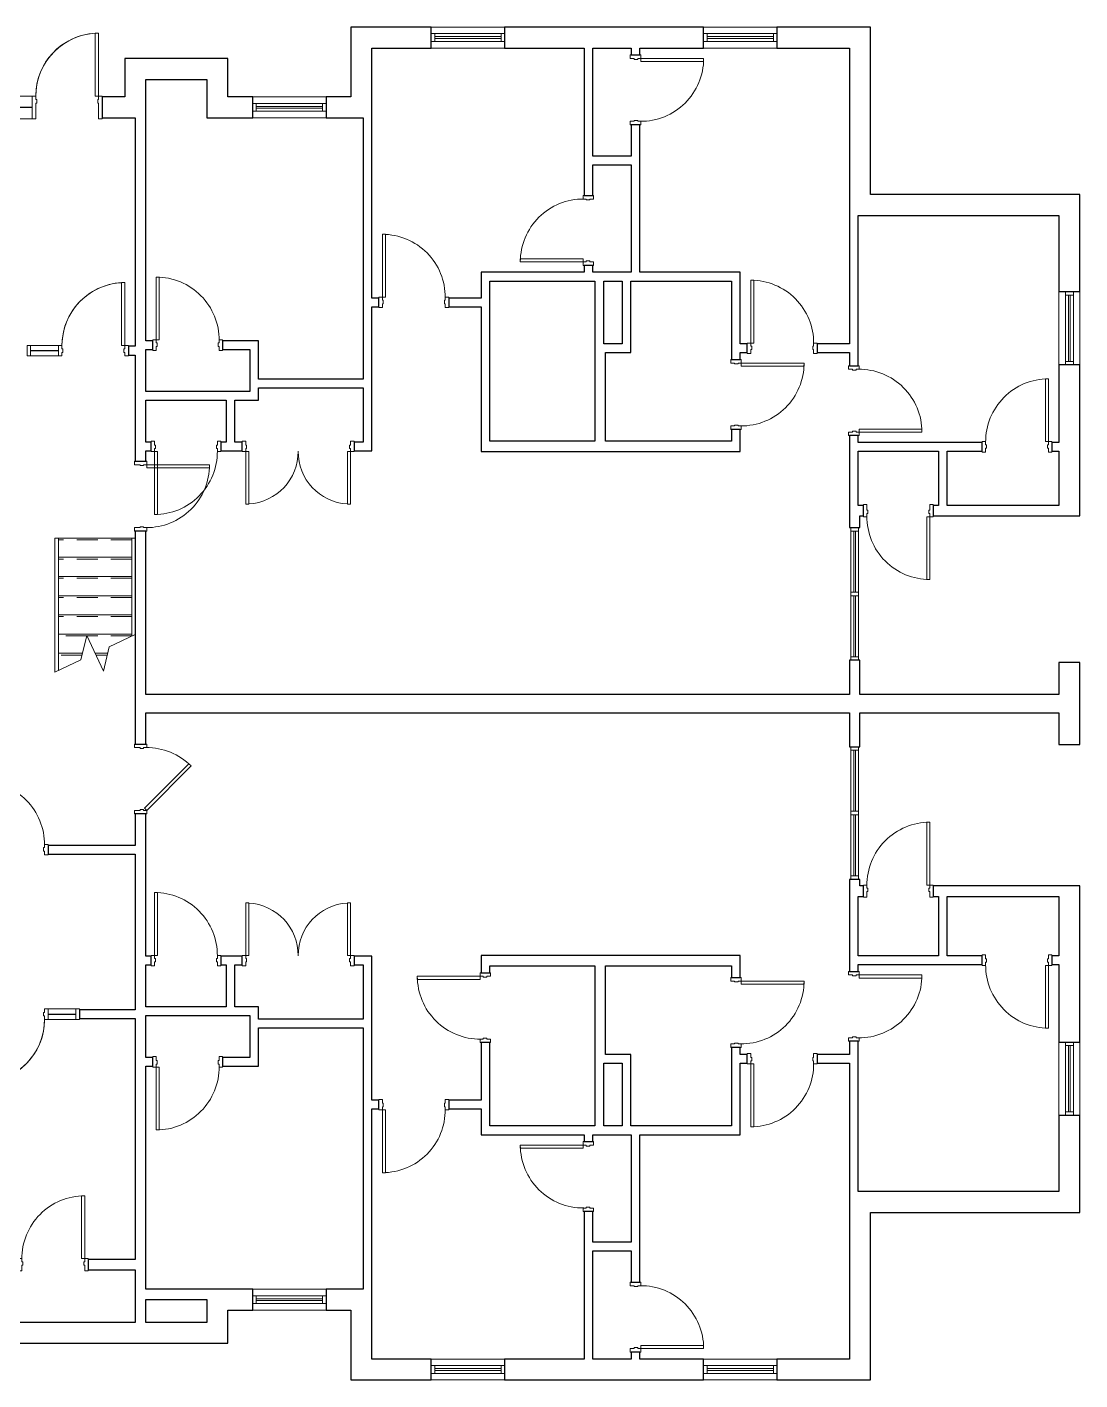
# Model space of a CAD drawing. Header units: inches. Extents: x -88 to 1087, y -1066 to -291.
# Drawn here: x 484 to 1087, y -1066 to -291 of the extents above; entities that cross this region are included whole.
import ezdxf

# ---------------------------------------------------------------- set-up
doc = ezdxf.new("R2010")
doc.units = ezdxf.units.IN
doc.header["$MEASUREMENT"] = 0
doc.linetypes.add('Overhead', pattern=[19.5, 12, -7.5])
for name, color, linetype, lineweight in [('A-DOOR', 31, 'Continuous', 9), ('A-DOOR-FRAM', 31, 'Continuous', 15), ('A-GLAZ-CURT', 52, 'Continuous', 9), ('A-GLAZ-CWMG', 51, 'Continuous', 9), ('A-WALL', 113, 'Continuous', 9), ('I-WALL', 2, 'Continuous', 9), ('S-STRS', 31, 'Continuous', 9), ('S-STRS-MBND', 31, 'Continuous', 9)]:
    doc.layers.add(name, color=color, linetype=linetype, lineweight=lineweight)

# ---------------------------------------------------------------- blocks, each defined once
blk = doc.blocks.new('Door-Single_CE_ - HM Door-2_ HM Frame-5153375-LEVEL 1')
at = {"layer": 'A-DOOR', "lineweight": 15}
for p, q in [((18, 39), (16.25, 39)), ((16.25, 39), (16.25, 3)), ((18, 3), (18, 39)), ((18, 3), (16.25, 3))]:
    blk.add_line(p, q, dxfattribs=at)
at = {"layer": 'A-DOOR'}
blk.add_arc((18, 3), 36, 90, 180.5, dxfattribs=at)
blk.add_arc((18, 3), 36, 90, 180.5, dxfattribs=at)
blk.add_arc((18, 3), 36, 90, 180.5, dxfattribs=at)
blk.add_arc((18, 3), 36, 90, 180.5, dxfattribs=at)
at = {"layer": 'A-DOOR-FRAM'}
for p, q in [((-18, 3), (-20, 3)), ((-20, 3), (-20, -3)), ((-18, 1.25), (-18, 3)), ((-17.5, 1.25), (-18, 1.25)), ((-17.5, -0.75), (-17.5, 1.25)), ((18, 1.25), (17.5, 1.25)), ((17.5, 1.25), (17.5, -0.75)), ((20, 3), (18, 3)), ((18, 3), (18, 1.25)), ((20, -3), (20, 3)), ((-20, -3), (-18, -3)), ((-18, -3), (-18, -0.75)), ((-18, -0.75), (-17.5, -0.75)), ((17.5, -0.75), (18, -0.75)), ((18, -0.75), (18, -3)), ((18, -3), (20, -3))]:
    blk.add_line(p, q, dxfattribs=at)
blk = doc.blocks.new('Door-Single_CE_ - HM Door-2_ HM Frame-5153379-LEVEL 1')
at = {"layer": 'A-DOOR', "lineweight": 15}
for p, q in [((16.25, -39.5), (16.25, -3.5)), ((18, -3.5), (16.25, -3.5)), ((18, -3.5), (18, -39.5)), ((18, -39.5), (16.25, -39.5))]:
    blk.add_line(p, q, dxfattribs=at)
at = {"layer": 'A-DOOR'}
blk.add_arc((18, -3.5), 36, 179.5, 270, dxfattribs=at)
blk.add_arc((18, -3.5), 36, 179.5, 270, dxfattribs=at)
blk.add_arc((18, -3.5), 36, 179.5, 270, dxfattribs=at)
blk.add_arc((18, -3.5), 36, 179.5, 270, dxfattribs=at)
at = {"layer": 'A-DOOR-FRAM'}
for p, q in [((-20, 3.5), (-18, 3.5)), ((-20, -3.5), (-20, 3.5)), ((-18, 3.5), (-18, 0.25)), ((-18, 0.25), (-17.5, 0.25)), ((-17.5, 0.25), (-17.5, -1.75)), ((17.5, 0.25), (18, 0.25)), ((17.5, -1.75), (17.5, 0.25)), ((18, 3.5), (20, 3.5)), ((18, 0.25), (18, 3.5)), ((20, 3.5), (20, -3.5)), ((-18, -3.5), (-20, -3.5)), ((-18, -1.75), (-18, -3.5)), ((-17.5, -1.75), (-18, -1.75)), ((18, -1.75), (17.5, -1.75)), ((18, -3.5), (18, -1.75)), ((20, -3.5), (18, -3.5))]:
    blk.add_line(p, q, dxfattribs=at)
blk = doc.blocks.new('Door-Single_CE_ - HM Door-2_ HM Frame-5153374-LEVEL 1')
at = {"layer": 'A-DOOR', "lineweight": 15}
for p, q in [((16.25, -39), (16.25, -3)), ((18, -3), (16.25, -3)), ((18, -3), (18, -39)), ((18, -39), (16.25, -39))]:
    blk.add_line(p, q, dxfattribs=at)
at = {"layer": 'A-DOOR'}
blk.add_arc((18, -3), 36, 179.5, 270, dxfattribs=at)
blk.add_arc((18, -3), 36, 179.5, 270, dxfattribs=at)
blk.add_arc((18, -3), 36, 179.5, 270, dxfattribs=at)
blk.add_arc((18, -3), 36, 179.5, 270, dxfattribs=at)
at = {"layer": 'A-DOOR-FRAM'}
for p, q in [((-20, 3), (-18, 3)), ((-20, -3), (-20, 3)), ((-18, 3), (-18, 0.75)), ((-18, 0.75), (-17.5, 0.75)), ((-17.5, 0.75), (-17.5, -1.25)), ((17.5, 0.75), (18, 0.75)), ((17.5, -1.25), (17.5, 0.75)), ((18, 3), (20, 3)), ((18, 0.75), (18, 3)), ((20, 3), (20, -3)), ((-18, -3), (-20, -3)), ((-18, -1.25), (-18, -3)), ((-17.5, -1.25), (-18, -1.25)), ((18, -1.25), (17.5, -1.25)), ((18, -3), (18, -1.25)), ((20, -3), (18, -3))]:
    blk.add_line(p, q, dxfattribs=at)
blk = doc.blocks.new('Door-Double_CE_ - WD Door-2_ HM Frame-5153386-LEVEL 1')
at = {"layer": 'A-DOOR'}
for p, q in [((-28.25, 33), (-30, 33)), ((-30, 33), (-30, 3)), ((-28.25, 3), (-28.25, 33)), ((30, 33), (28.25, 33)), ((28.25, 33), (28.25, 3)), ((30, 3), (30, 33)), ((-30, 3), (-28.25, 3)), ((28.25, 3), (30, 3))]:
    blk.add_line(p, q, dxfattribs=at)
for centre, start, end in [((-30, 3), 359.5, 86.65526), ((30, 3), 93.36407, 180.5)]:
    blk.add_arc(centre, 30, start, end, dxfattribs=at)
at = {"layer": 'A-DOOR-FRAM'}
for p, q in [((-30, 3), (-32, 3)), ((-32, 3), (-32, -3)), ((-30, 1.25), (-30, 3)), ((-29.5, 1.25), (-30, 1.25)), ((-29.5, -0.75), (-29.5, 1.25)), ((30, 1.25), (29.5, 1.25)), ((29.5, 1.25), (29.5, -0.75)), ((32, 3), (30, 3)), ((30, 3), (30, 1.25)), ((32, -3), (32, 3)), ((-32, -3), (-30, -3)), ((-30, -3), (-30, -0.75)), ((-30, -0.75), (-29.5, -0.75)), ((29.5, -0.75), (30, -0.75)), ((30, -0.75), (30, -3)), ((30, -3), (32, -3))]:
    blk.add_line(p, q, dxfattribs=at)
blk = doc.blocks.new('System Panel - zGlazed-5156093-LEVEL 1')
at = {"layer": 'A-GLAZ-CURT'}
for p, q in [((17.5, 0.5), (-17.5, 0.5)), ((-17.5, 0.5), (-17.5, -0.5)), ((17.5, -0.5), (17.5, 0.5)), ((-17.5, -0.5), (17.5, -0.5))]:
    blk.add_line(p, q, dxfattribs=at)
blk = doc.blocks.new('Rectangular Mullion - 4 1_2_ x 2_ Rectangular_CE_-5153390-LEVEL 1')
at = {"layer": 'A-GLAZ-CWMG'}
for p, q in [((955.3, -617.1), (955.3, -652.1)), ((959.8, -617.1), (959.8, -652.1))]:
    blk.add_line(p, q, dxfattribs=at)
blk = doc.blocks.new('Rectangular Mullion - 4 1_2_ x 2_ Rectangular_CE_-5156094-LEVEL 1')
at = {"layer": 'A-GLAZ-CWMG', "lineweight": 15}
for p, q in [((-2, 2.25), (0, 2.25)), ((-2, -2.25), (-2, 2.25)), ((0, 2.25), (0, -2.25)), ((0, -2.25), (-2, -2.25))]:
    blk.add_line(p, q, dxfattribs=at)
blk = doc.blocks.new('Rectangular Mullion - 4 1_2_ x 2_ Rectangular_CE_-5156095-LEVEL 1')
at = {"layer": 'A-GLAZ-CWMG', "lineweight": 15}
for p, q in [((0, 2.25), (-2, 2.25)), ((-2, 2.25), (-2, -2.25)), ((0, -2.25), (0, 2.25)), ((-2, -2.25), (0, -2.25))]:
    blk.add_line(p, q, dxfattribs=at)
blk = doc.blocks.new('Rectangular Mullion - 4 1_2_ x 2_ Rectangular_CE_-5156092-LEVEL 1')
at = {"layer": 'A-GLAZ-CWMG', "lineweight": 15}
for p, q in [((-1, 2.25), (1, 2.25)), ((-1, -2.25), (-1, 2.25)), ((1, 2.25), (1, -2.25)), ((1, -2.25), (-1, -2.25))]:
    blk.add_line(p, q, dxfattribs=at)
blk = doc.blocks.new('Door-Double_CE_ - WD Door-2_ HM Frame-5153381-LEVEL 1')
at = {"layer": 'A-DOOR'}
for p, q in [((-30, -3), (-28.25, -3)), ((-30, -33), (-30, -3)), ((-28.25, -3), (-28.25, -33)), ((28.25, -3), (30, -3)), ((28.25, -33), (28.25, -3)), ((30, -3), (30, -33)), ((-28.25, -33), (-30, -33)), ((30, -33), (28.25, -33))]:
    blk.add_line(p, q, dxfattribs=at)
for centre, start, end in [((-30, -3), 273.34474, 0.5), ((30, -3), 179.5, 266.63593)]:
    blk.add_arc(centre, 30, start, end, dxfattribs=at)
at = {"layer": 'A-DOOR-FRAM'}
for p, q in [((-32, 3), (-30, 3)), ((-32, -3), (-32, 3)), ((-30, 3), (-30, 0.75)), ((-30, 0.75), (-29.5, 0.75)), ((-29.5, 0.75), (-29.5, -1.25)), ((29.5, 0.75), (30, 0.75)), ((29.5, -1.25), (29.5, 0.75)), ((30, 3), (32, 3)), ((30, 0.75), (30, 3)), ((32, 3), (32, -3)), ((-30, -3), (-32, -3)), ((-30, -1.25), (-30, -3)), ((-29.5, -1.25), (-30, -1.25)), ((30, -1.25), (29.5, -1.25)), ((30, -3), (30, -1.25)), ((32, -3), (30, -3))]:
    blk.add_line(p, q, dxfattribs=at)
blk = doc.blocks.new('System Panel - zGlazed-5156097-LEVEL 1')
at = {"layer": 'A-GLAZ-CURT'}
for p, q in [((17.5, 0.5), (-17.5, 0.5)), ((-17.5, 0.5), (-17.5, -0.5)), ((17.5, -0.5), (17.5, 0.5)), ((-17.5, -0.5), (17.5, -0.5))]:
    blk.add_line(p, q, dxfattribs=at)
blk = doc.blocks.new('Rectangular Mullion - 4 1_2_ x 2_ Rectangular_CE_-5153396-LEVEL 1')
at = {"layer": 'A-GLAZ-CWMG'}
for p, q in [((955.3, -740.6), (955.3, -705.6)), ((959.8, -740.6), (959.8, -705.6))]:
    blk.add_line(p, q, dxfattribs=at)
blk = doc.blocks.new('Rectangular Mullion - 4 1_2_ x 2_ Rectangular_CE_-5156098-LEVEL 1')
at = {"layer": 'A-GLAZ-CWMG', "lineweight": 15}
for p, q in [((-2, 2.25), (0, 2.25)), ((-2, -2.25), (-2, 2.25)), ((0, 2.25), (0, -2.25)), ((0, -2.25), (-2, -2.25))]:
    blk.add_line(p, q, dxfattribs=at)
blk = doc.blocks.new('Rectangular Mullion - 4 1_2_ x 2_ Rectangular_CE_-5156099-LEVEL 1')
at = {"layer": 'A-GLAZ-CWMG', "lineweight": 15}
for p, q in [((0, 2.25), (-2, 2.25)), ((-2, 2.25), (-2, -2.25)), ((0, -2.25), (0, 2.25)), ((-2, -2.25), (0, -2.25))]:
    blk.add_line(p, q, dxfattribs=at)
blk = doc.blocks.new('Rectangular Mullion - 4 1_2_ x 2_ Rectangular_CE_-5156096-LEVEL 1')
at = {"layer": 'A-GLAZ-CWMG', "lineweight": 15}
for p, q in [((-1, 2.25), (1, 2.25)), ((-1, -2.25), (-1, 2.25)), ((1, 2.25), (1, -2.25)), ((1, -2.25), (-1, -2.25))]:
    blk.add_line(p, q, dxfattribs=at)
blk = doc.blocks.new('Door-Single_CE_ - HM Door-2_ HM Frame-5153377-LEVEL 1')
at = {"layer": 'A-DOOR', "lineweight": 15}
for p, q in [((18, 39.5), (16.25, 39.5)), ((16.25, 39.5), (16.25, 3.5)), ((18, 3.5), (18, 39.5)), ((18, 3.5), (16.25, 3.5))]:
    blk.add_line(p, q, dxfattribs=at)
at = {"layer": 'A-DOOR'}
blk.add_arc((18, 3.5), 36, 90, 180.5, dxfattribs=at)
blk.add_arc((18, 3.5), 36, 90, 180.5, dxfattribs=at)
blk.add_arc((18, 3.5), 36, 90, 180.5, dxfattribs=at)
blk.add_arc((18, 3.5), 36, 90, 180.5, dxfattribs=at)
at = {"layer": 'A-DOOR-FRAM'}
for p, q in [((-18, 3.5), (-20, 3.5)), ((-20, 3.5), (-20, -3.5)), ((-18, 1.75), (-18, 3.5)), ((-17.5, 1.75), (-18, 1.75)), ((-17.5, -0.25), (-17.5, 1.75)), ((18, 1.75), (17.5, 1.75)), ((17.5, 1.75), (17.5, -0.25)), ((20, 3.5), (18, 3.5)), ((18, 3.5), (18, 1.75)), ((20, -3.5), (20, 3.5)), ((-20, -3.5), (-18, -3.5)), ((-18, -3.5), (-18, -0.25)), ((-18, -0.25), (-17.5, -0.25)), ((17.5, -0.25), (18, -0.25)), ((18, -0.25), (18, -3.5)), ((18, -3.5), (20, -3.5))]:
    blk.add_line(p, q, dxfattribs=at)
blk = doc.blocks.new('Door-Single-Sidelite_CE_ - WD Door-2_ HM Frame-Sidelite-5153401-LEVEL 1')
at = {"layer": 'A-DOOR'}
for p, q in [((18, 39), (16, 39)), ((16, 39), (16, 3)), ((18, 3), (18, 39)), ((16, 3), (18, 3))]:
    blk.add_line(p, q, dxfattribs=at)
at = {"layer": 'A-DOOR', "lineweight": 15}
for p, q in [((-20, 0.125), (-36, 0.125)), ((-36, 0.125), (-36, -0.125)), ((-20, -0.125), (-20, 0.125)), ((-36, -0.125), (-20, -0.125))]:
    blk.add_line(p, q, dxfattribs=at)
at = {"layer": 'A-DOOR'}
for start, end in [(93.203874, 180.5), (90, 179.5)]:
    blk.add_arc((18, 3), 36, start, end, dxfattribs=at)
at = {"layer": 'A-DOOR-FRAM'}
for p, q in [((-36, 3), (-38, 3)), ((-38, 3), (-38, -3)), ((-36, -3), (-36, 3)), ((-18, 3), (-20, 3)), ((-20, 3), (-20, -3)), ((-18, 1), (-18, 3)), ((-17.5, 1), (-18, 1)), ((-17.5, -1), (-17.5, 1)), ((18, 1), (17.5, 1)), ((17.5, 1), (17.5, -1)), ((20, 3), (18, 3)), ((18, 3), (18, 1)), ((20, -3), (20, 3)), ((-38, -3), (-36, -3)), ((-20, -3), (-18, -3)), ((-18, -3), (-18, -1)), ((-18, -1), (-17.5, -1)), ((17.5, -1), (18, -1)), ((18, -1), (18, -3)), ((18, -3), (20, -3))]:
    blk.add_line(p, q, dxfattribs=at)
at = {"layer": 'A-DOOR-FRAM', "lineweight": 9}
for p, q in [((-36, 3), (-20, 3)), ((-20, -3), (-36, -3))]:
    blk.add_line(p, q, dxfattribs=at)
blk = doc.blocks.new('Door-Single-Sidelite_CE_ - WD Door-2_ HM Frame-Sidelite-5153376-LEVEL 1')
at = {"layer": 'A-DOOR'}
for p, q in [((18, 42.5), (16, 42.5)), ((16, 42.5), (16, 6.5)), ((18, 6.5), (18, 42.5)), ((16, 6.5), (18, 6.5))]:
    blk.add_line(p, q, dxfattribs=at)
at = {"layer": 'A-DOOR', "lineweight": 15}
for p, q in [((-20, 0.125), (-36, 0.125)), ((-36, 0.125), (-36, -0.125)), ((-20, -0.125), (-20, 0.125)), ((-36, -0.125), (-20, -0.125))]:
    blk.add_line(p, q, dxfattribs=at)
at = {"layer": 'A-DOOR'}
for start, end in [(93.203874, 180.5), (90, 179.5)]:
    blk.add_arc((18, 6.5), 36, start, end, dxfattribs=at)
at = {"layer": 'A-DOOR-FRAM'}
for p, q in [((-36, 6.5), (-38, 6.5)), ((-38, 6.5), (-38, -6.5)), ((-36, -6.5), (-36, 6.5)), ((-18, 6.5), (-20, 6.5)), ((-20, 6.5), (-20, -6.5)), ((-18, 4.5), (-18, 6.5)), ((-17.5, 4.5), (-18, 4.5)), ((-18, -6.5), (-18, 2.5)), ((-18, 2.5), (-17.5, 2.5)), ((-17.5, 2.5), (-17.5, 4.5)), ((18, 4.5), (17.5, 4.5)), ((17.5, 4.5), (17.5, 2.5)), ((17.5, 2.5), (18, 2.5)), ((20, 6.5), (18, 6.5)), ((18, 6.5), (18, 4.5)), ((18, 2.5), (18, -6.5)), ((20, -6.5), (20, 6.5)), ((-38, -6.5), (-36, -6.5)), ((-20, -6.5), (-18, -6.5)), ((18, -6.5), (20, -6.5))]:
    blk.add_line(p, q, dxfattribs=at)
at = {"layer": 'A-DOOR-FRAM', "lineweight": 9}
for p, q in [((-36, 6.5), (-20, 6.5)), ((-20, -6.5), (-36, -6.5))]:
    blk.add_line(p, q, dxfattribs=at)
blk = doc.blocks.new('System Panel - zGlazed-5153412-LEVEL 1')
at = {"layer": 'A-GLAZ-CURT'}
for p, q in [((19, 0.5), (-19, 0.5)), ((-19, 0.5), (-19, -0.5)), ((19, -0.5), (19, 0.5)), ((-19, -0.5), (19, -0.5))]:
    blk.add_line(p, q, dxfattribs=at)
blk = doc.blocks.new('Rectangular Mullion - 4 1_2_ x 2_ Rectangular_CE_-5153411-LEVEL 1')
at = {"layer": 'A-GLAZ-CWMG'}
for p, q in [((1078.3, -444.85), (1078.3, -482.85)), ((1082.8, -444.85), (1082.8, -482.85))]:
    blk.add_line(p, q, dxfattribs=at)
blk = doc.blocks.new('Rectangular Mullion - 4 1_2_ x 2_ Rectangular_CE_-5153413-LEVEL 1')
at = {"layer": 'A-GLAZ-CWMG', "lineweight": 15}
for p, q in [((-2, 2.25), (0, 2.25)), ((-2, -2.25), (-2, 2.25)), ((0, 2.25), (0, -2.25)), ((0, -2.25), (-2, -2.25))]:
    blk.add_line(p, q, dxfattribs=at)
blk = doc.blocks.new('Rectangular Mullion - 4 1_2_ x 2_ Rectangular_CE_-5153414-LEVEL 1')
at = {"layer": 'A-GLAZ-CWMG', "lineweight": 15}
for p, q in [((0, 2.25), (-2, 2.25)), ((-2, 2.25), (-2, -2.25)), ((0, -2.25), (0, 2.25)), ((-2, -2.25), (0, -2.25))]:
    blk.add_line(p, q, dxfattribs=at)
blk = doc.blocks.new('System Panel - zGlazed-5153417-LEVEL 1')
at = {"layer": 'A-GLAZ-CURT'}
for p, q in [((19, 0.5), (-19, 0.5)), ((-19, 0.5), (-19, -0.5)), ((19, -0.5), (19, 0.5)), ((-19, -0.5), (19, -0.5))]:
    blk.add_line(p, q, dxfattribs=at)
blk = doc.blocks.new('Rectangular Mullion - 4 1_2_ x 2_ Rectangular_CE_-5153416-LEVEL 1')
at = {"layer": 'A-GLAZ-CWMG'}
for p, q in [((1078.3, -912.85), (1078.3, -874.85)), ((1082.8, -912.85), (1082.8, -874.85))]:
    blk.add_line(p, q, dxfattribs=at)
blk = doc.blocks.new('Rectangular Mullion - 4 1_2_ x 2_ Rectangular_CE_-5153418-LEVEL 1')
at = {"layer": 'A-GLAZ-CWMG', "lineweight": 15}
for p, q in [((-2, 2.25), (0, 2.25)), ((-2, -2.25), (-2, 2.25)), ((0, 2.25), (0, -2.25)), ((0, -2.25), (-2, -2.25))]:
    blk.add_line(p, q, dxfattribs=at)
blk = doc.blocks.new('Rectangular Mullion - 4 1_2_ x 2_ Rectangular_CE_-5153419-LEVEL 1')
at = {"layer": 'A-GLAZ-CWMG', "lineweight": 15}
for p, q in [((0, 2.25), (-2, 2.25)), ((-2, 2.25), (-2, -2.25)), ((0, -2.25), (0, 2.25)), ((-2, -2.25), (0, -2.25))]:
    blk.add_line(p, q, dxfattribs=at)
blk = doc.blocks.new('Door-Single_CE_ - HM Door-2_ HM Frame-5153380-LEVEL 1')
at = {"layer": 'A-DOOR', "lineweight": 15}
for p, q in [((-7.46, 28.96), (-8.69, 27.72)), ((-8.69, 27.72), (16.76, 2.26)), ((18, 3.5), (-7.46, 28.96)), ((18, 3.5), (16.76, 2.26))]:
    blk.add_line(p, q, dxfattribs=at)
at = {"layer": 'A-DOOR'}
blk.add_arc((18, 3.5), 36, 135, 180.5, dxfattribs=at)
blk.add_arc((18, 3.5), 36, 135, 180.5, dxfattribs=at)
blk.add_arc((18, 3.5), 36, 135, 180.5, dxfattribs=at)
blk.add_arc((18, 3.5), 36, 135, 180.5, dxfattribs=at)
at = {"layer": 'A-DOOR-FRAM'}
for p, q in [((-18, 3.5), (-20, 3.5)), ((-20, 3.5), (-20, -3.5)), ((-18, 1.75), (-18, 3.5)), ((-17.5, 1.75), (-18, 1.75)), ((-17.5, -0.25), (-17.5, 1.75)), ((18, 1.75), (17.5, 1.75)), ((17.5, 1.75), (17.5, -0.25)), ((20, 3.5), (18, 3.5)), ((18, 3.5), (18, 1.75)), ((20, -3.5), (20, 3.5)), ((-20, -3.5), (-18, -3.5)), ((-18, -3.5), (-18, -0.25)), ((-18, -0.25), (-17.5, -0.25)), ((17.5, -0.25), (18, -0.25)), ((18, -0.25), (18, -3.5)), ((18, -3.5), (20, -3.5))]:
    blk.add_line(p, q, dxfattribs=at)

msp = doc.modelspace()

# ---------------------------------------------------------------- linework, layer by layer
at = {"layer": 'A-WALL', "lineweight": 25}
for p, q in [((669.05, -291.35), (669.05, -331.35)), ((715.05, -291.35), (669.05, -291.35)), ((715.05, -303.35), (715.05, -291.35)), ((871.05, -291.35), (757.05, -291.35)), ((757.05, -291.35), (757.05, -303.35)), ((871.05, -303.35), (871.05, -291.35)), ((966.55, -291.35), (913.05, -291.35)), ((913.05, -291.35), (913.05, -303.35)), ((966.55, -387.35), (966.55, -291.35)), ((539.55, -309.35), (539.55, -331.35)), ((598.55, -309.35), (539.55, -309.35)), ((598.55, -331.35), (598.55, -309.35)), ((681.05, -343.35), (681.05, -303.35)), ((681.05, -303.35), (715.05, -303.35)), ((757.05, -303.35), (802.55, -303.35)), ((807.55, -303.35), (829.55, -303.35)), ((834.55, -303.35), (871.05, -303.35)), ((913.05, -303.35), (954.55, -303.35)), ((954.55, -303.35), (954.55, -399.35)), ((551.55, -321.35), (586.55, -321.35)), ((551.55, -471.08), (551.55, -321.35)), ((586.55, -321.35), (586.55, -343.35)), ((539.55, -331.35), (526.55, -331.35)), ((526.55, -331.35), (526.55, -343.35)), ((612.8, -331.35), (598.55, -331.35)), ((612.8, -343.35), (612.8, -331.35)), ((669.05, -331.35), (654.8, -331.35)), ((654.8, -331.35), (654.8, -343.35)), ((526.55, -343.35), (545.55, -343.35)), ((545.55, -343.35), (545.55, -474.22)), ((586.55, -343.35), (612.8, -343.35)), ((654.8, -343.35), (676.05, -343.35)), ((1086.55, -387.35), (966.55, -387.35)), ((1086.55, -442.85), (1086.55, -387.35)), ((959.55, -399.35), (1074.55, -399.35)), ((1074.55, -399.35), (1074.55, -442.85)), ((1074.55, -442.85), (1086.55, -442.85)), ((545.55, -479.22), (545.55, -540.08)), ((551.55, -500.08), (551.55, -476.08)), ((808.8, -472.85), (808.8, -528.58)), ((814.8, -472.85), (813.8, -472.85)), ((814.8, -528.58), (814.8, -477.85)), ((1086.55, -484.85), (1074.55, -484.85)), ((1074.55, -484.85), (1074.55, -529.35)), ((1086.55, -571.35), (1086.55, -484.85)), ((551.55, -529.08), (551.55, -505.08)), ((551.55, -540.08), (551.55, -534.08)), ((808.8, -528.58), (748.55, -528.58)), ((748.55, -534.58), (892.05, -534.58)), ((887.05, -528.58), (814.8, -528.58)), ((892.05, -534.58), (892.05, -528.58)), ((1074.55, -534.35), (1074.55, -565.35)), ((545.55, -540.08), (551.55, -540.08)), ((954.55, -565.35), (954.55, -578.1)), ((962.55, -565.35), (959.55, -565.35)), ((962.55, -571.35), (962.55, -565.35)), ((1005.55, -565.35), (1002.55, -565.35)), ((1002.55, -565.35), (1002.55, -571.35)), ((1074.55, -565.35), (1010.55, -565.35)), ((960.55, -571.35), (962.55, -571.35)), ((960.55, -578.1), (960.55, -571.35)), ((1002.55, -571.35), (1086.55, -571.35)), ((545.55, -580.08), (545.55, -702.1)), ((551.55, -580.08), (545.55, -580.08)), ((551.55, -673.6), (551.55, -580.08)), ((954.55, -578.1), (960.55, -578.1)), ((954.55, -654.1), (954.55, -673.6)), ((960.55, -654.1), (954.55, -654.1)), ((960.55, -673.6), (960.55, -654.1)), ((1086.55, -655.35), (1074.55, -655.35)), ((1074.55, -655.35), (1074.55, -673.6)), ((1086.55, -702.35), (1086.55, -655.35)), ((954.55, -673.6), (551.55, -673.6)), ((1074.55, -673.6), (960.55, -673.6)), ((551.55, -684.1), (954.55, -684.1)), ((551.55, -702.1), (551.55, -684.1)), ((954.55, -684.1), (954.55, -703.6)), ((960.55, -684.1), (1074.55, -684.1)), ((960.55, -703.6), (960.55, -684.1)), ((1074.55, -684.1), (1074.55, -702.35)), ((545.55, -702.1), (551.55, -702.1)), ((954.55, -703.6), (960.55, -703.6)), ((1074.55, -702.35), (1086.55, -702.35)), ((545.55, -742.1), (545.55, -760.1)), ((551.55, -742.1), (545.55, -742.1)), ((551.55, -823.62), (551.55, -742.1)), ((545.55, -765.1), (545.55, -854.35)), ((960.55, -779.6), (954.55, -779.6)), ((954.55, -779.6), (954.55, -789.35)), ((960.55, -783.35), (960.55, -779.6)), ((959.55, -789.35), (962.55, -789.35)), ((962.55, -783.35), (960.55, -783.35)), ((962.55, -789.35), (962.55, -783.35)), ((1086.55, -783.35), (1002.55, -783.35)), ((1002.55, -783.35), (1002.55, -789.35)), ((1002.55, -789.35), (1005.55, -789.35)), ((1010.55, -789.35), (1074.55, -789.35)), ((1074.55, -789.35), (1074.55, -823.35)), ((1086.55, -872.85), (1086.55, -783.35)), ((551.55, -852.62), (551.55, -828.62)), ((892.05, -823.12), (748.55, -823.12)), ((748.55, -829.12), (808.8, -829.12)), ((808.8, -829.12), (808.8, -884.85)), ((814.8, -829.12), (887.05, -829.12)), ((814.8, -879.85), (814.8, -829.12)), ((892.05, -829.12), (892.05, -823.12)), ((1074.55, -828.35), (1074.55, -872.85)), ((545.55, -859.35), (545.55, -997.35)), ((551.55, -881.62), (551.55, -857.62)), ((1074.55, -872.85), (1086.55, -872.85)), ((551.55, -1014.35), (551.55, -886.62)), ((813.8, -884.85), (814.8, -884.85)), ((1086.55, -914.85), (1074.55, -914.85)), ((1074.55, -914.85), (1074.55, -958.35)), ((1086.55, -970.35), (1086.55, -914.85)), ((954.55, -958.35), (954.55, -1054.35)), ((1074.55, -958.35), (959.55, -958.35)), ((966.55, -970.35), (1086.55, -970.35)), ((966.55, -1066.35), (966.55, -970.35)), ((545.55, -997.35), (518.55, -997.35)), ((518.55, -997.35), (518.55, -1003.35)), ((518.55, -1003.35), (545.55, -1003.35)), ((545.55, -1003.35), (545.55, -1033.35)), ((612.8, -1014.35), (551.55, -1014.35)), ((612.8, -1026.35), (612.8, -1014.35)), ((676.05, -1014.35), (654.8, -1014.35)), ((654.8, -1014.35), (654.8, -1026.35)), ((681.05, -1054.35), (681.05, -1014.35)), ((551.55, -1033.35), (551.55, -1020.35)), ((551.55, -1020.35), (586.55, -1020.35)), ((586.55, -1020.35), (586.55, -1033.35)), ((598.55, -1026.35), (612.8, -1026.35)), ((598.55, -1045.35), (598.55, -1026.35)), ((654.8, -1026.35), (669.05, -1026.35)), ((669.05, -1026.35), (669.05, -1066.35)), ((545.55, -1033.35), (451.55, -1033.35)), ((586.55, -1033.35), (551.55, -1033.35)), ((398.55, -1045.35), (598.55, -1045.35)), ((715.05, -1054.35), (681.05, -1054.35)), ((715.05, -1066.35), (715.05, -1054.35)), ((802.55, -1054.35), (757.05, -1054.35)), ((757.05, -1054.35), (757.05, -1066.35)), ((829.55, -1054.35), (807.55, -1054.35)), ((871.05, -1054.35), (834.55, -1054.35)), ((871.05, -1066.35), (871.05, -1054.35)), ((954.55, -1054.35), (913.05, -1054.35)), ((913.05, -1054.35), (913.05, -1066.35)), ((669.05, -1066.35), (715.05, -1066.35)), ((757.05, -1066.35), (871.05, -1066.35)), ((913.05, -1066.35), (966.55, -1066.35))]:
    msp.add_line(p, q, dxfattribs=at)
at = {"layer": 'A-WALL'}
for p, q in [((715.05, -291.35), (757.05, -291.35)), ((871.05, -291.35), (913.05, -291.35)), ((757.05, -303.35), (715.05, -303.35)), ((913.05, -303.35), (871.05, -303.35)), ((612.8, -331.35), (654.8, -331.35)), ((654.8, -343.35), (612.8, -343.35)), ((1074.55, -484.85), (1074.55, -442.85)), ((1086.55, -442.85), (1086.55, -484.85)), ((1074.55, -914.85), (1074.55, -872.85)), ((1086.55, -872.85), (1086.55, -914.85)), ((612.8, -1014.35), (654.8, -1014.35)), ((654.8, -1026.35), (612.8, -1026.35)), ((715.05, -1054.35), (757.05, -1054.35)), ((871.05, -1054.35), (913.05, -1054.35)), ((757.05, -1066.35), (715.05, -1066.35)), ((913.05, -1066.35), (871.05, -1066.35))]:
    msp.add_line(p, q, dxfattribs=at)
at = {"layer": 'I-WALL', "lineweight": 25}
for p, q in [((802.55, -303.35), (802.55, -387.85)), ((807.55, -365.35), (807.55, -303.35)), ((829.55, -303.35), (829.55, -307.35)), ((829.55, -307.35), (834.55, -307.35)), ((834.55, -307.35), (834.55, -303.35)), ((676.05, -343.35), (676.05, -493.08)), ((681.05, -446.58), (681.05, -343.35)), ((834.55, -347.35), (829.55, -347.35)), ((829.55, -347.35), (829.55, -365.35)), ((834.55, -431.85), (834.55, -347.35)), ((829.55, -365.35), (807.55, -365.35)), ((807.55, -387.85), (807.55, -370.35)), ((807.55, -370.35), (829.55, -370.35)), ((829.55, -370.35), (829.55, -431.85)), ((802.55, -387.85), (807.55, -387.85)), ((954.55, -399.35), (954.55, -472.85)), ((959.55, -485.35), (959.55, -399.35)), ((802.55, -431.85), (743.55, -431.85)), ((743.55, -431.85), (743.55, -446.58)), ((807.55, -427.85), (802.55, -427.85)), ((802.55, -427.85), (802.55, -431.85)), ((807.55, -431.85), (807.55, -427.85)), ((829.55, -431.85), (807.55, -431.85)), ((892.05, -431.85), (834.55, -431.85)), ((892.05, -472.85), (892.05, -431.85)), ((748.55, -436.85), (808.8, -436.85)), ((748.55, -528.58), (748.55, -436.85)), ((808.8, -436.85), (808.8, -472.85)), ((813.8, -436.85), (824.3, -436.85)), ((813.8, -472.85), (813.8, -436.85)), ((824.3, -436.85), (824.3, -472.85)), ((829.3, -436.85), (887.05, -436.85)), ((829.3, -477.85), (829.3, -436.85)), ((887.05, -436.85), (887.05, -481.85)), ((685.05, -446.58), (681.05, -446.58)), ((685.05, -451.58), (685.05, -446.58)), ((743.55, -446.58), (725.05, -446.58)), ((725.05, -446.58), (725.05, -451.58)), ((681.05, -451.58), (685.05, -451.58)), ((681.05, -534.08), (681.05, -451.58)), ((725.05, -451.58), (743.55, -451.58)), ((743.55, -451.58), (743.55, -534.58)), ((555.55, -471.08), (551.55, -471.08)), ((555.55, -476.08), (555.55, -471.08)), ((616.18, -471.08), (595.55, -471.08)), ((595.55, -471.08), (595.55, -476.08)), ((616.18, -493.08), (616.18, -471.08)), ((545.55, -474.22), (541.55, -474.22)), ((541.55, -474.22), (541.55, -479.22)), ((541.55, -479.22), (545.55, -479.22)), ((551.55, -476.08), (555.55, -476.08)), ((595.55, -476.08), (611.18, -476.08)), ((611.18, -476.08), (611.18, -500.08)), ((824.3, -472.85), (814.8, -472.85)), ((814.8, -477.85), (829.3, -477.85)), ((896.05, -472.85), (892.05, -472.85)), ((892.05, -481.85), (892.05, -477.85)), ((892.05, -477.85), (896.05, -477.85)), ((896.05, -477.85), (896.05, -472.85)), ((954.55, -472.85), (936.05, -472.85)), ((936.05, -472.85), (936.05, -477.85)), ((936.05, -477.85), (954.55, -477.85)), ((954.55, -477.85), (954.55, -485.35)), ((887.05, -481.85), (892.05, -481.85)), ((954.55, -485.35), (959.55, -485.35)), ((676.05, -493.08), (616.18, -493.08)), ((611.18, -500.08), (551.55, -500.08)), ((616.18, -505.08), (616.18, -498.08)), ((616.18, -498.08), (676.05, -498.08)), ((676.05, -498.08), (676.05, -529.08)), ((551.55, -505.08), (597.55, -505.08)), ((597.55, -505.08), (597.55, -529.08)), ((602.55, -529.08), (602.55, -505.08)), ((602.55, -505.08), (616.18, -505.08)), ((887.05, -521.85), (887.05, -528.58)), ((892.05, -521.85), (887.05, -521.85)), ((892.05, -528.58), (892.05, -521.85)), ((954.55, -525.35), (954.55, -565.35)), ((959.55, -525.35), (954.55, -525.35)), ((959.55, -529.35), (959.55, -525.35)), ((554.55, -529.08), (551.55, -529.08)), ((551.55, -534.08), (554.55, -534.08)), ((554.55, -534.08), (554.55, -529.08)), ((597.55, -529.08), (594.55, -529.08)), ((594.55, -529.08), (594.55, -534.08)), ((594.55, -534.08), (606.8, -534.08)), ((606.8, -529.08), (602.55, -529.08)), ((606.8, -534.08), (606.8, -529.08)), ((676.05, -529.08), (670.8, -529.08)), ((670.8, -529.08), (670.8, -534.08)), ((670.8, -534.08), (681.05, -534.08)), ((743.55, -534.58), (748.55, -534.58)), ((1030.55, -529.35), (959.55, -529.35)), ((959.55, -534.35), (1005.55, -534.35)), ((959.55, -565.35), (959.55, -534.35)), ((1005.55, -534.35), (1005.55, -565.35)), ((1010.55, -534.35), (1030.55, -534.35)), ((1010.55, -565.35), (1010.55, -534.35)), ((1030.55, -534.35), (1030.55, -529.35)), ((1074.55, -529.35), (1070.55, -529.35)), ((1070.55, -529.35), (1070.55, -534.35)), ((1070.55, -534.35), (1074.55, -534.35)), ((545.55, -760.1), (495.55, -760.1)), ((495.55, -760.1), (495.55, -765.1)), ((495.55, -765.1), (545.55, -765.1)), ((954.55, -789.35), (954.55, -832.35)), ((959.55, -823.35), (959.55, -789.35)), ((1005.55, -789.35), (1005.55, -823.35)), ((1010.55, -823.35), (1010.55, -789.35)), ((554.55, -823.62), (551.55, -823.62)), ((551.55, -828.62), (554.55, -828.62)), ((554.55, -828.62), (554.55, -823.62)), ((606.8, -823.62), (594.55, -823.62)), ((594.55, -823.62), (594.55, -828.62)), ((594.55, -828.62), (597.55, -828.62)), ((597.55, -828.62), (597.55, -852.62)), ((602.55, -828.62), (606.8, -828.62)), ((602.55, -852.62), (602.55, -828.62)), ((606.8, -828.62), (606.8, -823.62)), ((681.05, -823.62), (670.8, -823.62)), ((670.8, -823.62), (670.8, -828.62)), ((670.8, -828.62), (676.05, -828.62)), ((676.05, -828.62), (676.05, -859.62)), ((681.05, -906.12), (681.05, -823.62)), ((743.55, -823.12), (743.55, -833.12)), ((748.55, -823.12), (743.55, -823.12)), ((748.55, -833.12), (748.55, -829.12)), ((887.05, -829.12), (887.05, -835.85)), ((892.05, -835.85), (892.05, -829.12)), ((1005.55, -823.35), (959.55, -823.35)), ((959.55, -828.35), (1030.55, -828.35)), ((959.55, -832.35), (959.55, -828.35)), ((1030.55, -823.35), (1010.55, -823.35)), ((1030.55, -828.35), (1030.55, -823.35)), ((1074.55, -823.35), (1070.55, -823.35)), ((1070.55, -823.35), (1070.55, -828.35)), ((1070.55, -828.35), (1074.55, -828.35)), ((743.55, -833.12), (748.55, -833.12)), ((887.05, -835.85), (892.05, -835.85)), ((954.55, -832.35), (959.55, -832.35)), ((545.55, -854.35), (513.55, -854.35)), ((513.55, -854.35), (513.55, -859.35)), ((513.55, -859.35), (545.55, -859.35)), ((597.55, -852.62), (551.55, -852.62)), ((551.55, -857.62), (611.18, -857.62)), ((616.18, -852.62), (602.55, -852.62)), ((611.18, -857.62), (611.18, -881.62)), ((616.18, -859.62), (616.18, -852.62)), ((676.05, -859.62), (616.18, -859.62)), ((616.18, -886.62), (616.18, -864.62)), ((616.18, -864.62), (676.05, -864.62)), ((676.05, -864.62), (676.05, -1014.35)), ((743.55, -873.12), (743.55, -906.12)), ((748.55, -873.12), (743.55, -873.12)), ((748.55, -920.85), (748.55, -873.12)), ((959.55, -872.35), (954.55, -872.35)), ((954.55, -872.35), (954.55, -879.85)), ((959.55, -958.35), (959.55, -872.35)), ((555.55, -881.62), (551.55, -881.62)), ((555.55, -886.62), (555.55, -881.62)), ((611.18, -881.62), (595.55, -881.62)), ((595.55, -881.62), (595.55, -886.62)), ((829.3, -879.85), (814.8, -879.85)), ((829.3, -920.85), (829.3, -879.85)), ((892.05, -875.85), (887.05, -875.85)), ((887.05, -875.85), (887.05, -920.85)), ((892.05, -879.85), (892.05, -875.85)), ((896.05, -879.85), (892.05, -879.85)), ((896.05, -884.85), (896.05, -879.85)), ((954.55, -879.85), (936.05, -879.85)), ((936.05, -879.85), (936.05, -884.85)), ((551.55, -886.62), (555.55, -886.62)), ((595.55, -886.62), (616.18, -886.62)), ((808.8, -884.85), (808.8, -920.85)), ((813.8, -920.85), (813.8, -884.85)), ((814.8, -884.85), (824.3, -884.85)), ((824.3, -884.85), (824.3, -920.85)), ((892.05, -925.85), (892.05, -884.85)), ((892.05, -884.85), (896.05, -884.85)), ((936.05, -884.85), (954.55, -884.85)), ((954.55, -884.85), (954.55, -958.35)), ((685.05, -906.12), (681.05, -906.12)), ((685.05, -911.12), (685.05, -906.12)), ((743.55, -906.12), (725.05, -906.12)), ((725.05, -906.12), (725.05, -911.12)), ((681.05, -911.12), (685.05, -911.12)), ((681.05, -1014.35), (681.05, -911.12)), ((725.05, -911.12), (743.55, -911.12)), ((743.55, -911.12), (743.55, -925.85)), ((808.8, -920.85), (748.55, -920.85)), ((824.3, -920.85), (813.8, -920.85)), ((887.05, -920.85), (829.3, -920.85)), ((743.55, -925.85), (802.55, -925.85)), ((802.55, -925.85), (802.55, -929.85)), ((802.55, -929.85), (807.55, -929.85)), ((807.55, -925.85), (829.55, -925.85)), ((807.55, -929.85), (807.55, -925.85)), ((829.55, -925.85), (829.55, -987.35)), ((834.55, -925.85), (892.05, -925.85)), ((834.55, -1010.35), (834.55, -925.85)), ((802.55, -969.85), (802.55, -1054.35)), ((807.55, -969.85), (802.55, -969.85)), ((807.55, -987.35), (807.55, -969.85)), ((829.55, -987.35), (807.55, -987.35)), ((807.55, -1054.35), (807.55, -992.35)), ((807.55, -992.35), (829.55, -992.35)), ((829.55, -992.35), (829.55, -1010.35)), ((829.55, -1010.35), (834.55, -1010.35)), ((829.55, -1050.35), (829.55, -1054.35)), ((834.55, -1050.35), (829.55, -1050.35)), ((834.55, -1054.35), (834.55, -1050.35))]:
    msp.add_line(p, q, dxfattribs=at)
at = {"layer": 'S-STRS'}
for p, q in [((501.5, -584.1), (499.5, -584.1)), ((499.5, -584.1), (499.5, -660.82)), ((501.5, -584.1), (501.5, -595.1)), ((543.5, -584.1), (501.5, -584.1)), ((545.5, -584.1), (543.5, -584.1)), ((543.5, -584.1), (543.5, -595.1)), ((545.5, -584.1), (545.5, -639.37)), ((501.5, -595.1), (501.5, -606.1)), ((543.5, -595.1), (501.5, -595.1)), ((543.5, -595.1), (543.5, -606.1)), ((501.5, -606.1), (501.5, -617.1)), ((543.5, -606.1), (501.5, -606.1)), ((543.5, -606.1), (543.5, -617.1)), ((501.5, -617.1), (501.5, -628.1)), ((543.5, -617.1), (501.5, -617.1)), ((543.5, -617.1), (543.5, -628.1)), ((501.5, -628.1), (501.5, -639.1)), ((543.5, -628.1), (501.5, -628.1)), ((543.5, -628.1), (543.5, -639.1)), ((501.5, -639.1), (501.5, -650.1)), ((543.5, -639.1), (501.5, -639.1)), ((543.5, -639.1), (543.5, -640.3)), ((501.5, -650.1), (501.5, -659.89)), ((515.26, -650.1), (501.5, -650.1)), ((529.73, -650.1), (522.5, -650.1))]:
    msp.add_line(p, q, dxfattribs=at)
at = {"layer": 'S-STRS', "linetype": 'Overhead'}
for p, q in [((543.5, -585.1), (501.5, -585.1)), ((543.5, -596.1), (501.5, -596.1)), ((543.5, -607.1), (501.5, -607.1)), ((543.5, -618.1), (501.5, -618.1)), ((543.5, -629.1), (501.5, -629.1)), ((517.69, -640.1), (501.5, -640.1)), ((543.5, -640.1), (517.83, -640.1)), ((515.02, -651.1), (501.5, -651.1)), ((529.49, -651.1), (522.96, -651.1))]:
    msp.add_line(p, q, dxfattribs=at)
at = {"layer": 'S-STRS-MBND'}
for p, q in [((514.34, -653.9), (517.74, -639.9)), ((517.74, -639.9), (527.25, -660.29)), ((530.65, -646.29), (545.5, -639.37)), ((527.25, -660.29), (530.65, -646.29)), ((499.5, -660.82), (514.34, -653.9))]:
    msp.add_line(p, q, dxfattribs=at)

# ---------------------------------------------------------------- block references
at = {"layer": 'A-DOOR'}
for name, p in [('Door-Single-Sidelite_CE_ - WD Door-2_ HM Frame-Sidelite-5153376-LEVEL 1', (506.55, -337.35)), ('Door-Single-Sidelite_CE_ - WD Door-2_ HM Frame-Sidelite-5153401-LEVEL 1', (521.55, -476.72)), ('Door-Single_CE_ - HM Door-2_ HM Frame-5153375-LEVEL 1', (1050.55, -531.85)), ('Door-Single_CE_ - HM Door-2_ HM Frame-5153379-LEVEL 1', (982.55, -568.35)), ('Door-Single_CE_ - HM Door-2_ HM Frame-5153377-LEVEL 1', (982.55, -786.35)), ('Door-Single_CE_ - HM Door-2_ HM Frame-5153374-LEVEL 1', (1050.55, -825.85)), ('Door-Single_CE_ - HM Door-2_ HM Frame-5153377-LEVEL 1', (498.55, -1000.35))]:
    msp.add_blockref(name, p, dxfattribs=at)
for name, p, rotation in [('Door-Single_CE_ - HM Door-2_ HM Frame-5153374-LEVEL 1', (832.05, -327.35), 89.99999999999974), ('Door-Single_CE_ - HM Door-2_ HM Frame-5153374-LEVEL 1', (805.05, -407.85), 269.9999999999998), ('Door-Single_CE_ - HM Door-2_ HM Frame-5153374-LEVEL 1', (705.05, -449.08), 180), ('Door-Single_CE_ - HM Door-2_ HM Frame-5153374-LEVEL 1', (575.55, -473.58), 180), ('Door-Single_CE_ - HM Door-2_ HM Frame-5153374-LEVEL 1', (916.05, -475.35), 180), ('Door-Single_CE_ - HM Door-2_ HM Frame-5153374-LEVEL 1', (889.55, -501.85), 89.99999999999982), ('Door-Single_CE_ - HM Door-2_ HM Frame-5153375-LEVEL 1', (957.05, -505.35), 269.9999999999998), ('Door-Single_CE_ - HM Door-2_ HM Frame-5153375-LEVEL 1', (574.55, -531.58), 180), ('Door-Double_CE_ - WD Door-2_ HM Frame-5153386-LEVEL 1', (638.8, -531.58), 180), ('Door-Single_CE_ - HM Door-2_ HM Frame-5153379-LEVEL 1', (548.55, -560.08), 89.99999999999982), ('Door-Single_CE_ - HM Door-2_ HM Frame-5153380-LEVEL 1', (548.55, -722.1), 269.9999999999998), ('Door-Single_CE_ - HM Door-2_ HM Frame-5153374-LEVEL 1', (475.55, -762.6), 180), ('Door-Single_CE_ - HM Door-2_ HM Frame-5153374-LEVEL 1', (574.55, -826.12), 180), ('Door-Double_CE_ - WD Door-2_ HM Frame-5153381-LEVEL 1', (638.8, -826.12), 180), ('Door-Single_CE_ - HM Door-2_ HM Frame-5153375-LEVEL 1', (746.05, -853.12), 89.99999999999957), ('Door-Single_CE_ - HM Door-2_ HM Frame-5153374-LEVEL 1', (889.55, -855.85), 89.99999999999957), ('Door-Single_CE_ - HM Door-2_ HM Frame-5153374-LEVEL 1', (957.05, -852.35), 89.99999999999957), ('Door-Single-Sidelite_CE_ - WD Door-2_ HM Frame-Sidelite-5153401-LEVEL 1', (475.55, -856.85), 180), ('Door-Single_CE_ - HM Door-2_ HM Frame-5153375-LEVEL 1', (575.55, -884.12), 180), ('Door-Single_CE_ - HM Door-2_ HM Frame-5153375-LEVEL 1', (916.05, -882.35), 180), ('Door-Single_CE_ - HM Door-2_ HM Frame-5153375-LEVEL 1', (705.05, -908.62), 180), ('Door-Single_CE_ - HM Door-2_ HM Frame-5153375-LEVEL 1', (805.05, -949.85), 89.99999999999962), ('Door-Single_CE_ - HM Door-2_ HM Frame-5153375-LEVEL 1', (832.05, -1030.35), 269.9999999999996)]:
    msp.add_blockref(name, p, dxfattribs=dict(at, rotation=rotation))
at = {"layer": 'A-GLAZ-CURT'}
for name, p, rotation in [('System Panel - zGlazed-5153412-LEVEL 1', (736.05, -297.35), 180), ('System Panel - zGlazed-5153412-LEVEL 1', (892.05, -297.35), 180), ('System Panel - zGlazed-5153412-LEVEL 1', (633.8, -337.35), 180), ('System Panel - zGlazed-5153412-LEVEL 1', (1080.55, -463.85), 89.99999999999982), ('System Panel - zGlazed-5156093-LEVEL 1', (957.55, -597.6), 89.99999999999969), ('System Panel - zGlazed-5156093-LEVEL 1', (957.55, -634.6), 89.99999999999969), ('System Panel - zGlazed-5156097-LEVEL 1', (957.55, -723.1), 269.9999999999997), ('System Panel - zGlazed-5156097-LEVEL 1', (957.55, -760.1), 269.9999999999997), ('System Panel - zGlazed-5153417-LEVEL 1', (1080.55, -893.85), 269.9999999999995), ('System Panel - zGlazed-5153417-LEVEL 1', (633.8, -1020.35), 180), ('System Panel - zGlazed-5153417-LEVEL 1', (736.05, -1060.35), 180), ('System Panel - zGlazed-5153417-LEVEL 1', (892.05, -1060.35), 180)]:
    msp.add_blockref(name, p, dxfattribs=dict(at, rotation=rotation))
at = {"layer": 'A-GLAZ-CWMG', "extrusion": (0, 0, -1)}
for name, p in [('Rectangular Mullion - 4 1_2_ x 2_ Rectangular_CE_-5153413-LEVEL 1', (-715.05, -297.35)), ('Rectangular Mullion - 4 1_2_ x 2_ Rectangular_CE_-5153413-LEVEL 1', (-871.05, -297.35)), ('Rectangular Mullion - 4 1_2_ x 2_ Rectangular_CE_-5153413-LEVEL 1', (-612.8, -337.35)), ('Rectangular Mullion - 4 1_2_ x 2_ Rectangular_CE_-5153418-LEVEL 1', (-612.8, -1020.35)), ('Rectangular Mullion - 4 1_2_ x 2_ Rectangular_CE_-5153418-LEVEL 1', (-715.05, -1060.35)), ('Rectangular Mullion - 4 1_2_ x 2_ Rectangular_CE_-5153418-LEVEL 1', (-871.05, -1060.35))]:
    msp.add_blockref(name, p, dxfattribs=at)
at = {"layer": 'A-GLAZ-CWMG'}
for name, p, rotation in [('Rectangular Mullion - 4 1_2_ x 2_ Rectangular_CE_-5153411-LEVEL 1', (272.2, -1377.9), 89.99999999999989), ('Rectangular Mullion - 4 1_2_ x 2_ Rectangular_CE_-5153411-LEVEL 1', (428.2, -1377.9), 89.99999999999989), ('Rectangular Mullion - 4 1_2_ x 2_ Rectangular_CE_-5153411-LEVEL 1', (169.95, -1417.9), 89.99999999999989), ('Rectangular Mullion - 4 1_2_ x 2_ Rectangular_CE_-5153414-LEVEL 1', (1080.55, -484.85), 269.9999999999998), ('Rectangular Mullion - 4 1_2_ x 2_ Rectangular_CE_-5156095-LEVEL 1', (957.55, -654.1), 269.9999999999997), ('Rectangular Mullion - 4 1_2_ x 2_ Rectangular_CE_-5156099-LEVEL 1', (957.55, -703.6), 89.99999999999969), ('Rectangular Mullion - 4 1_2_ x 2_ Rectangular_CE_-5153419-LEVEL 1', (1080.55, -872.85), 89.99999999999957), ('Rectangular Mullion - 4 1_2_ x 2_ Rectangular_CE_-5153416-LEVEL 1', (1527.65, 60.2), 270.0000000000002), ('Rectangular Mullion - 4 1_2_ x 2_ Rectangular_CE_-5153416-LEVEL 1', (1629.9, 20.2), 270.0000000000002), ('Rectangular Mullion - 4 1_2_ x 2_ Rectangular_CE_-5153416-LEVEL 1', (1785.9, 20.2), 270.0000000000002)]:
    msp.add_blockref(name, p, dxfattribs=dict(at, rotation=rotation))
for name, p in [('Rectangular Mullion - 4 1_2_ x 2_ Rectangular_CE_-5153414-LEVEL 1', (757.05, -297.35)), ('Rectangular Mullion - 4 1_2_ x 2_ Rectangular_CE_-5153414-LEVEL 1', (913.05, -297.35)), ('Rectangular Mullion - 4 1_2_ x 2_ Rectangular_CE_-5153414-LEVEL 1', (654.8, -337.35)), ('Rectangular Mullion - 4 1_2_ x 2_ Rectangular_CE_-5153411-LEVEL 1', (0, 0)), ('Rectangular Mullion - 4 1_2_ x 2_ Rectangular_CE_-5153390-LEVEL 1', (0, 37)), ('Rectangular Mullion - 4 1_2_ x 2_ Rectangular_CE_-5153390-LEVEL 1', (0, 0)), ('Rectangular Mullion - 4 1_2_ x 2_ Rectangular_CE_-5153396-LEVEL 1', (0, 0)), ('Rectangular Mullion - 4 1_2_ x 2_ Rectangular_CE_-5153396-LEVEL 1', (0, -37)), ('Rectangular Mullion - 4 1_2_ x 2_ Rectangular_CE_-5153416-LEVEL 1', (0, 0)), ('Rectangular Mullion - 4 1_2_ x 2_ Rectangular_CE_-5153419-LEVEL 1', (654.8, -1020.35)), ('Rectangular Mullion - 4 1_2_ x 2_ Rectangular_CE_-5153419-LEVEL 1', (757.05, -1060.35)), ('Rectangular Mullion - 4 1_2_ x 2_ Rectangular_CE_-5153419-LEVEL 1', (913.05, -1060.35))]:
    msp.add_blockref(name, p, dxfattribs=at)
at = {"layer": 'A-GLAZ-CWMG', "extrusion": (0, 0, -1)}
for name, p, rotation in [('Rectangular Mullion - 4 1_2_ x 2_ Rectangular_CE_-5153413-LEVEL 1', (-1080.55, -442.85), 90.00000000000018), ('Rectangular Mullion - 4 1_2_ x 2_ Rectangular_CE_-5156094-LEVEL 1', (-957.55, -578.1), 90.00000000000031), ('Rectangular Mullion - 4 1_2_ x 2_ Rectangular_CE_-5156092-LEVEL 1', (-957.55, -616.1), 90.00000000000031), ('Rectangular Mullion - 4 1_2_ x 2_ Rectangular_CE_-5156096-LEVEL 1', (-957.55, -741.6), 270.0000000000003), ('Rectangular Mullion - 4 1_2_ x 2_ Rectangular_CE_-5156098-LEVEL 1', (-957.55, -779.6), 270.0000000000003), ('Rectangular Mullion - 4 1_2_ x 2_ Rectangular_CE_-5153418-LEVEL 1', (-1080.55, -914.85), 270.0000000000004)]:
    msp.add_blockref(name, p, dxfattribs=dict(at, rotation=rotation))

doc.saveas('drawing.dxf')
